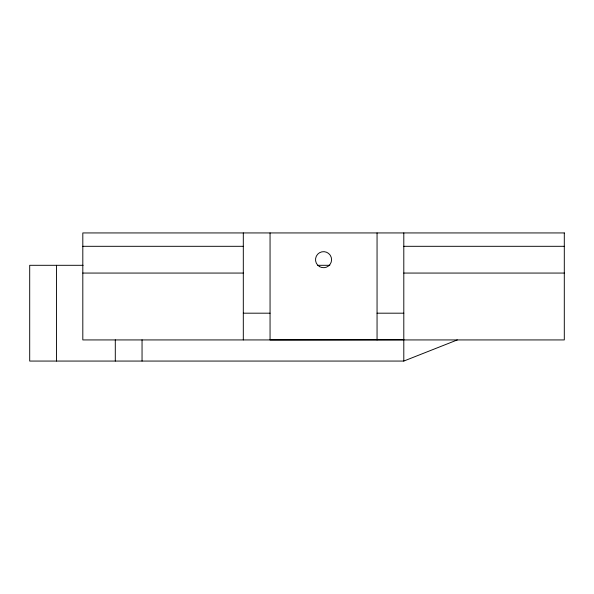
<?xml version="1.0" encoding="UTF-8"?>
<svg xmlns="http://www.w3.org/2000/svg" width="594" height="594" viewBox="0 0 594 594"><rect width="100%" height="100%" fill="white"/><g stroke="black" fill="none" stroke-linecap="round" stroke-linejoin="round"><path stroke-width="0.89" d="M83.115 265.303L29.7 265.303L29.7 361.063L403.801 361.063L457.306 339.931M82.811 246.31L243.31 246.31M403.801 246.31L564.3 246.31M317.783 265.303L329.811 265.303M82.811 273.062L243.31 273.062M403.801 273.062L564.3 273.062M243.31 313.187L270.055 313.187M377.056 313.187L403.801 313.187M403.801 339.738L270.055 339.931L270.055 232.937M403.801 232.937L403.801 361.063M377.056 232.937L377.056 339.931M243.31 232.937L243.31 339.931M142.048 339.827L142.048 361.063M115.295 339.827L115.295 361.063M56.452 265.303L56.452 361.063M564.3 232.937L82.811 232.937L82.811 339.931L564.3 339.931L564.3 232.937M319.542 266.632A8.026 8.026 0 0 0 331.578 259.682A8.026 8.026 0 0 0 319.542 252.732A8.026 8.026 0 0 0 319.542 266.632"/></g></svg>
